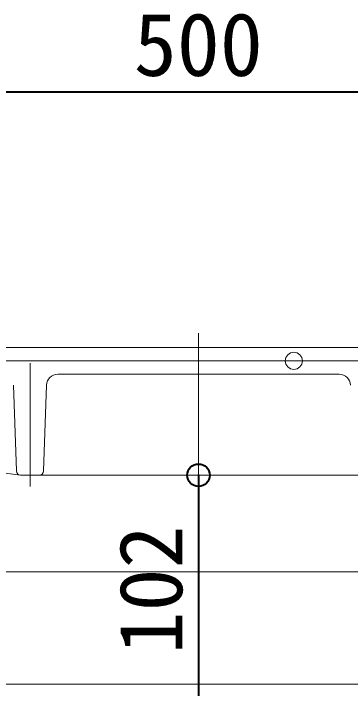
# Model space of a CAD drawing. Units: millimetres at full size, sheet at 1:20. Extents: x -5700 to 5714, y -3160 to 3160.
# Drawn here: x -2260.5 to -2110.5, y 2432.5 to 2733.3 of the extents above; entities that cross this region are included whole.
import ezdxf
from ezdxf.enums import TextEntityAlignment as Align

# ---------------------------------------------------------------- set-up
doc = ezdxf.new("R2010")
doc.units = ezdxf.units.MM
doc.header["$LTSCALE"] = 20
doc.header["$PDMODE"] = 32
doc.header["$PDSIZE"] = 10
for name, color, linetype, lineweight in [('0-5_TEMP01', 3, 'Continuous', 18), ('0-7_躯体', 7, 'Continuous', 9), ('0-C_寸法', 1, 'Continuous', 40)]:
    doc.layers.add(name, color=color, linetype=linetype, lineweight=lineweight)
doc.styles.add('ＭＳ ゴシック', font='')
doc.styles.get('ＭＳ ゴシック').set_extended_font_data('MS Gothic')

msp = doc.modelspace()

# ---------------------------------------------------------------- linework, layer by layer
at = {"layer": '0-5_TEMP01'}
for p, q in [((-2178.12, 2590.89), (-2178.12, 2434.52)), ((-2253.12, 2577.53), (-2253.12, 2522.53))]:
    msp.add_line(p, q, dxfattribs=at)
at = {"layer": '0-7_躯体'}
for p, q in [((-2436.12, 2584.52), (-1920.13, 2584.52)), ((-1928.12, 2584.52), (-2428.12, 2584.52)), ((-2015.62, 2578.53), (-2355.63, 2578.53)), ((-2115.47, 2572.53), (-2240.79, 2572.53)), ((-2260.46, 2567.69), (-2259.19, 2529.46)), ((-2247.06, 2529.46), (-2245.79, 2567.69)), ((-2380.86, 2544.76), (-2257.47, 2527.55)), ((-2099.06, 2527.53), (-2257.19, 2527.53)), ((-2363.89, 2484.52), (-1928.12, 2484.52)), ((-2509.12, 2434.52), (-2178.12, 2434.52)), ((-1887.12, 2434.52), (-2178.12, 2434.52))]:
    msp.add_line(p, q, dxfattribs=at)
msp.add_circle((-2135.67, 2578.53), 3.81, dxfattribs=at)
for centre, radius, start, end in [((-2240.79, 2567.53), 5, 90, 178.091), ((-2115.47, 2567.53), 5, 1.909, 90), ((-2257.19, 2529.52), 2, 181.909, 270), ((-2249.06, 2529.52), 2, 270, 358.091)]:
    msp.add_arc(centre, radius, start, end, dxfattribs=at)
at = {"layer": '0-C_寸法'}
for p, q in [((-1928.12, 2698.24), (-2428.12, 2698.24)), ((-2178.12, 2527.53), (-2178.12, 2425.53))]:
    msp.add_line(p, q, dxfattribs=at)
msp.add_point((-2178.12, 2527.53), dxfattribs=at)

# ---------------------------------------------------------------- texts
at = {"layer": '0-C_寸法', "style": 'ＭＳ ゴシック'}
msp.add_text('500', height=28.15, dxfattribs=at).set_placement((-2206.93, 2697.02), align=Align.BOTTOM_LEFT)
msp.add_text('102', height=28.15, rotation=90, dxfattribs=at).set_placement((-2176.91, 2447.73), align=Align.BOTTOM_LEFT)

doc.saveas('drawing.dxf')
